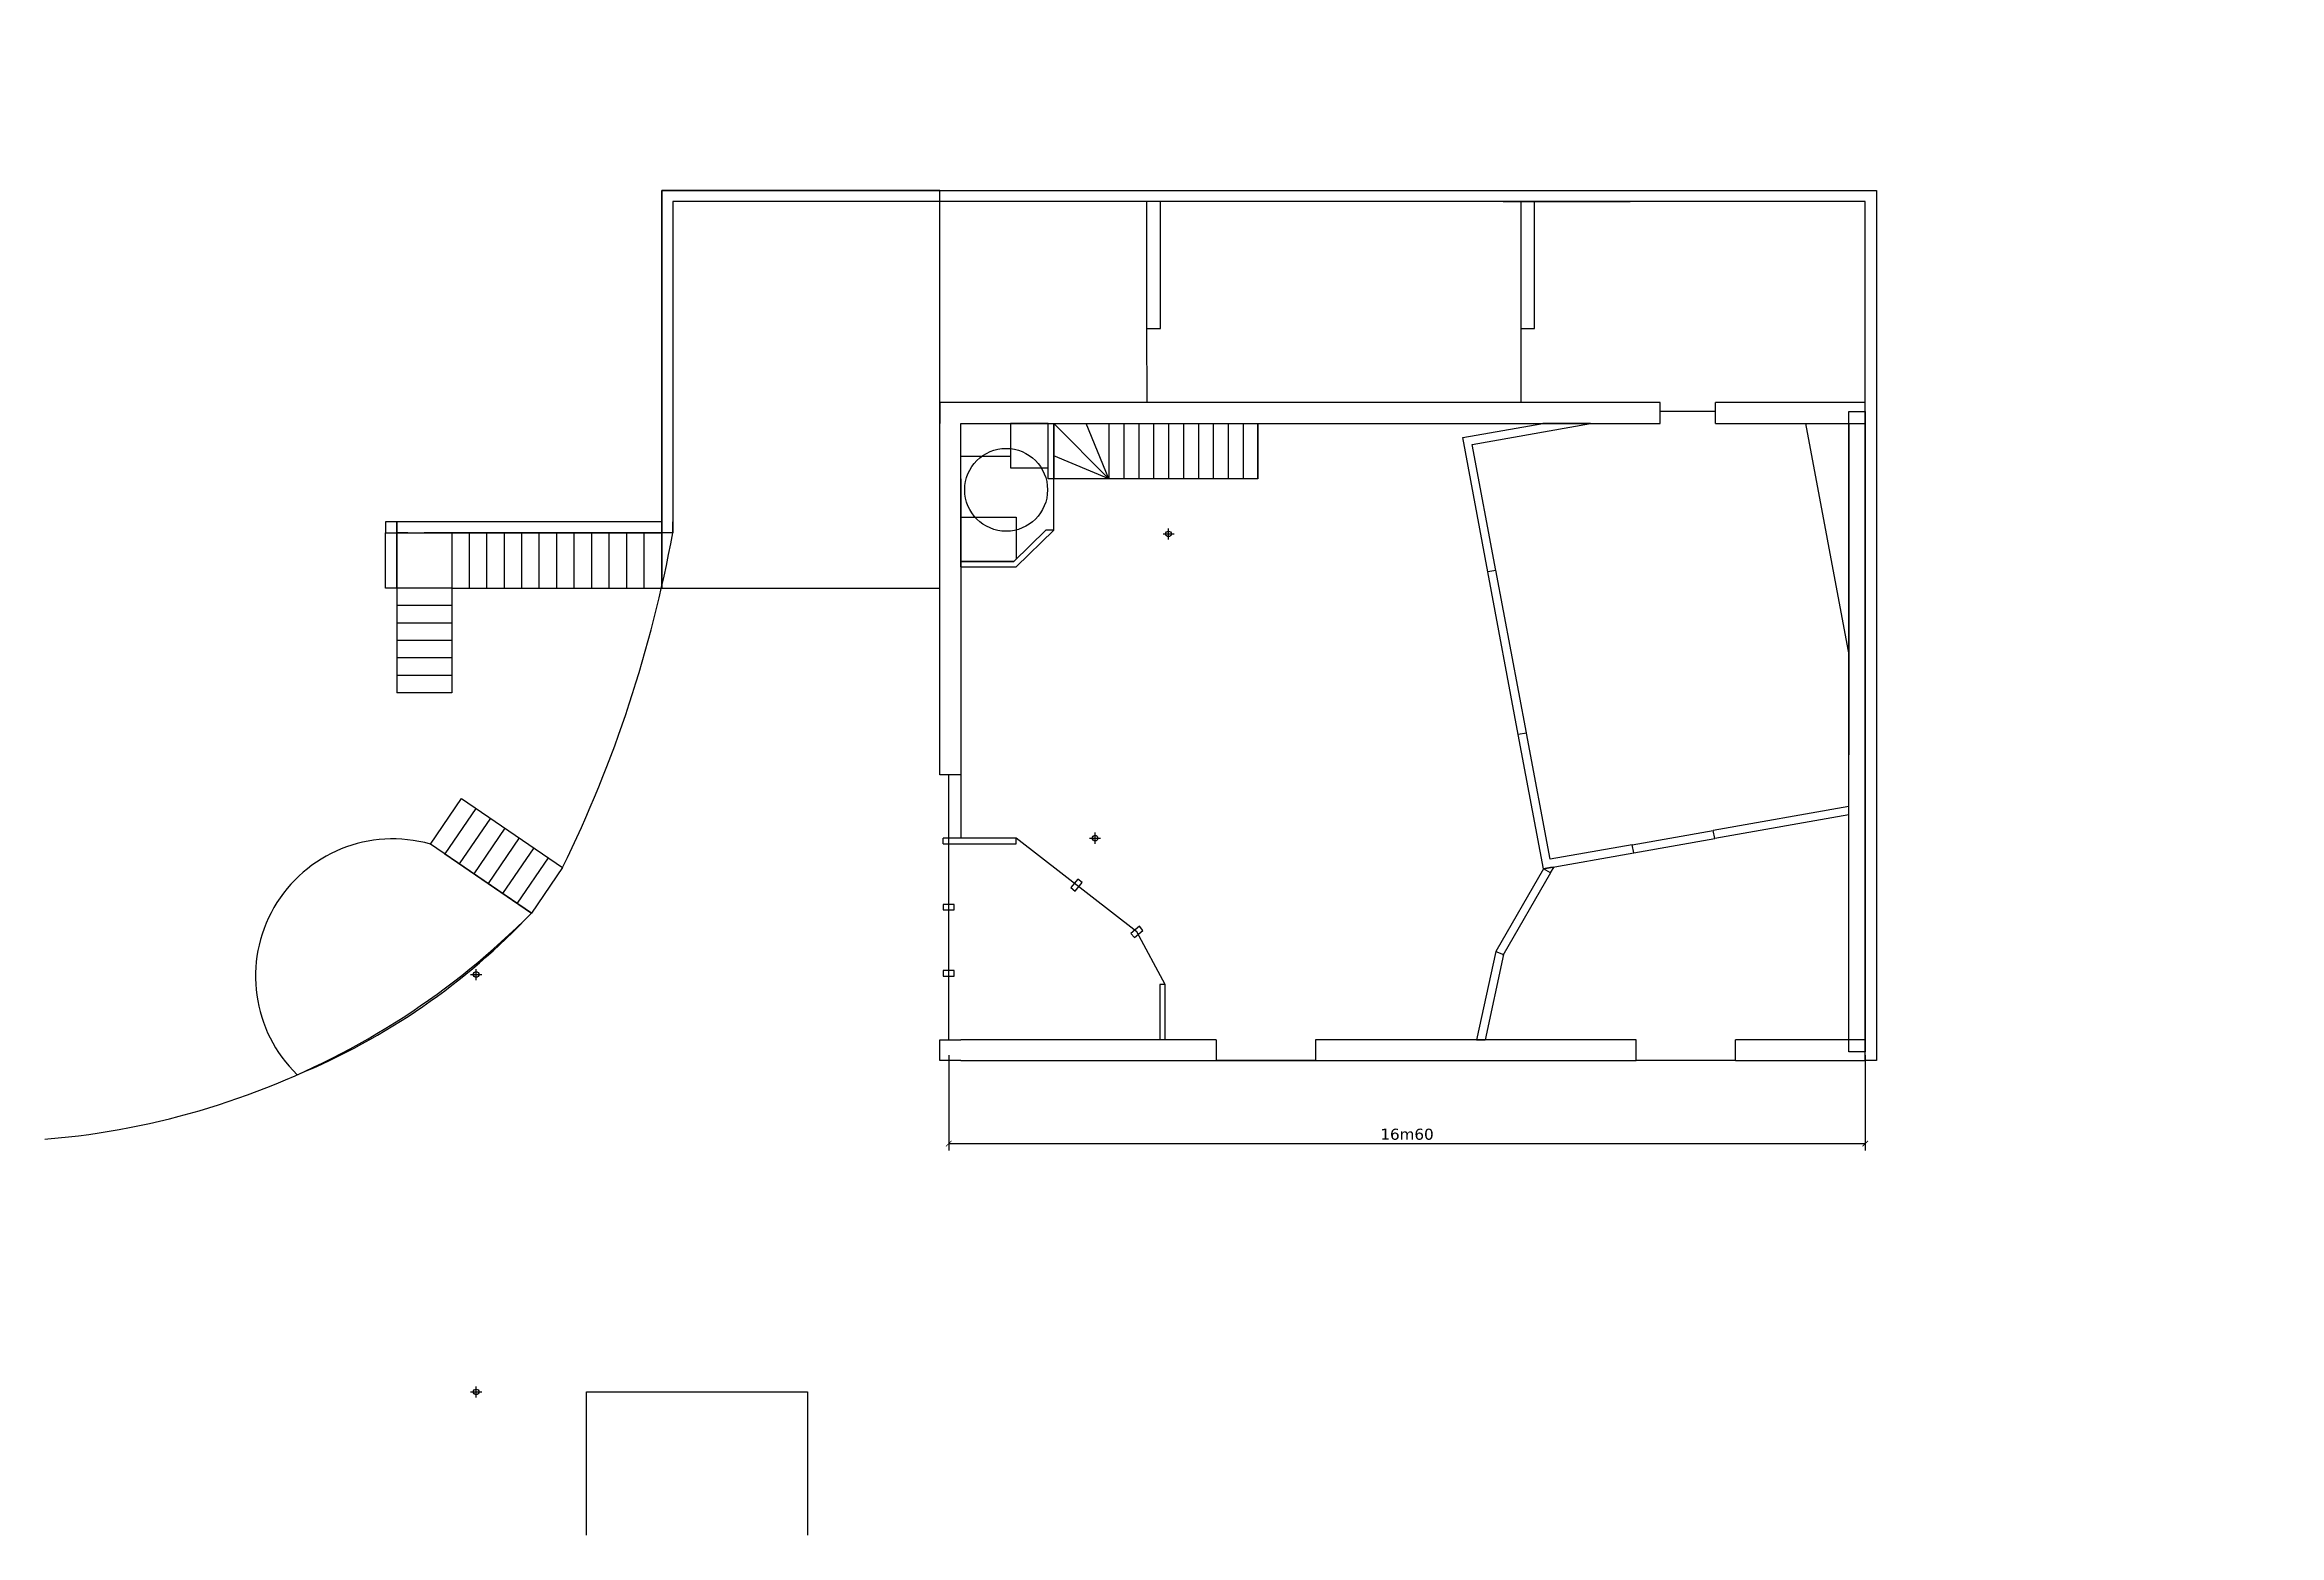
# Paper-space layout 'exterieur' of a CAD drawing. Header units: centimetres, sheet in millimetres. Extents: x -72 to 333, y 0 to 270.
# The model-space entities are those that its viewports show. They can reach past a viewport. Long polylines and large blocks are cut down to what shows.
import ezdxf

# ---------------------------------------------------------------- set-up
doc = ezdxf.new("R2010")
doc.units = ezdxf.units.CM
doc.header["$PDMODE"] = 34
doc.header["$PDSIZE"] = 100
for name, color, linetype in [('A-Wall', 30, 'Continuous'), ('AC-Calcul ratios', 4, 'Continuous'), ('Dimensions', 6, 'Continuous'), ('I-Cloison', 11, 'Continuous'), ('I-STAIRS', 44, 'Continuous'), ('Isolant pourtour radier', 36, 'Continuous'), ('Mobilier PMR', 201, 'Continuous'), ('Mur de soutenement', 1, 'Continuous'), ('Portes', 3, 'Continuous'), ('VIEWPORT', 7, 'Continuous')]:
    doc.layers.add(name, color=color, linetype=linetype)
doc.layers.get('VIEWPORT').off()
doc.styles.add('Seb', font='Verdana.ttf')
doc.dimstyles.new('d', dxfattribs={"dimtxt": 1, "dimasz": 1, "dimexe": 1.25, "dimexo": 0.625, "dimtad": 1, "dimdec": 1, "dimlfac": 0.1, "dimtxsty": 'Seb', "dimblk": 'ARCHTICK', "dimblk1": 'ARCHTICK', "dimblk2": 'ARCHTICK', "dimcen": 2.5, "dimclrd": 256, "dimclre": 256, "dimadec": 0, "dimazin": 0, "dimtfac": 1, "dimtdec": 1, "dimtmove": 0, "dimatfit": 3, "dimldrblk": 'ARCHTICK', "dimfxl": 1, "dimlwd": -1, "dimlwe": -1, "dimarcsym": 0})

# ---------------------------------------------------------------- blocks, each defined once
blk = doc.blocks.new('_ArchTick')
at = {"color": 0, "linetype": 'ByBlock', "const_width": 0.15}
blk.add_lwpolyline([(-0.5, -0.5), (0.5, 0.5)], dxfattribs=at)
blk = doc.blocks.new('*D352')
at = {"layer": 'Defpoints', "color": 0, "transparency": 16777216}
for p in [(261001, 201334), (277601, 201334), (277601, 199672)]:
    blk.add_point(p, dxfattribs=at)
at = {"layer": 'Dimensions', "transparency": 16777216}
for p, q in [((261001, 201272), (261001, 199547)), ((277601, 201272), (277601, 199547)), ((261001, 199672), (277601, 199672))]:
    blk.add_line(p, q, dxfattribs=at)
at = {"layer": 'Dimensions', "transparency": 16777216, "xscale": 100, "yscale": 100, "zscale": 100, "rotation": 180}
blk.add_blockref('_ArchTick', (261001, 199672), dxfattribs=at)
at = {"layer": 'Dimensions', "transparency": 16777216, "xscale": 100, "yscale": 100, "zscale": 100}
blk.add_blockref('_ArchTick', (277601, 199672), dxfattribs=at)
at = {"layer": 'Dimensions', "color": 0, "transparency": 16777216, "insert": (269301, 199840), "char_height": 200, "attachment_point": 5, "style": 'Seb'}
blk.add_mtext('16m60', dxfattribs=at)

msp = doc.modelspace()

# ---------------------------------------------------------------- linework, layer by layer
at = {"layer": 'A-Wall'}
for p, q in [((273885.63, 212714.1), (273885.63, 213094.1)), ((274885.62, 212714.1), (274885.62, 213094.1)), ((261221.36, 206353.04), (260841.36, 206353.04)), ((260841.36, 201554.1), (261221.36, 201554.1)), ((265841.36, 201554.1), (265841.36, 201176.29)), ((267641.36, 201554.1), (267641.36, 201174.1)), ((273451.36, 201174.1), (273451.36, 201554.1)), ((275251.36, 201174.1), (275251.36, 201554.1))]:
    msp.add_line(p, q, dxfattribs=at)
for points in [[(273885.63, 213094.1), (260841.36, 213094.1), (260841.36, 212714.1)], [(274885.62, 212714.1), (277301.36, 212714.1), (277601.36, 212714.1), (277601.36, 213094.1), (276471.36, 213094.1), (274885.62, 213094.1)], [(260841.36, 206354.1), (260841.36, 212714.1)], [(261221.36, 212714.1), (273885.63, 212714.1)], [(261221.36, 211714.1), (261221.36, 206354.7)], [(261221.36, 201174.1), (260841.36, 201174.1), (260841.36, 201554.1)], [(265841.36, 201554.1), (261221.36, 201554.1)], [(261221.36, 201174.1), (273451.36, 201174.1)], [(273451.36, 201554.1), (267641.36, 201554.1)], [(275251.36, 201174.1), (277601.36, 201174.1), (277601.36, 201554.1), (275251.36, 201554.1)]]:
    msp.add_lwpolyline(points, dxfattribs=at)
at = {"layer": 'AC-Calcul ratios'}
for p, q in [((261221.36, 210614.1), (261221.36, 212714.1)), ((261221.36, 212714.1), (263021.36, 212714.1)), ((270309.47, 212458.41), (271759.55, 212714.1)), ((270480.54, 212336.26), (272623.37, 212714.1)), ((272623.37, 212714.1), (271759.55, 212714.1)), ((270764.47, 210028.64), (270309.47, 212458.41)), ((270910.82, 210054.45), (270482.15, 212336.55)), ((262180.54, 210217.92), (262758.46, 210784.1)), ((262221.36, 210117.92), (262901.36, 210784.1)), ((262901.36, 210784.1), (262758.46, 210784.1)), ((261221.36, 210217.92), (262180.54, 210217.92)), ((261221.36, 210117.92), (261221.36, 210217.92)), ((261221.36, 210117.92), (262221.36, 210117.92)), ((270910.82, 210054.45), (270764.47, 210028.64)), ((271464.2, 207108.46), (271316.19, 207082.36)), ((271771.95, 204648.54), (271316.19, 207082.36)), ((271893.33, 204823.92), (271464.2, 207108.46)), ((277301.36, 205777.5), (274846.91, 205344.71)), ((277301.36, 205625.19), (274873.08, 205196.28)), ((277301.36, 205625.19), (277301.36, 205777.5)), ((274873.24, 205195.38), (274846.91, 205344.71)), ((251873.42, 204917.33), (253442.6, 203846.05)), ((271771.95, 204648.54), (273406.73, 204936.79)), ((273380.4, 205086.13), (271893.33, 204823.92)), ((273406.73, 204936.79), (273380.4, 205086.13)), ((271929.51, 204676.37), (271771.95, 204648.54)), ((271901.85, 204573.54), (271771.95, 204648.54)), ((271901.85, 204573.54), (271964.78, 204682.54)), ((270909.12, 203154.08), (270562.08, 201554.1)), ((271050.75, 203099.38), (270715.57, 201554.1)), ((270909.12, 203154.08), (271050.75, 203099.38)), ((270562.08, 201554.1), (270715.57, 201554.1))]:
    msp.add_line(p, q, dxfattribs=at)
msp.add_lwpolyline([(262801.36, 212714.1), (262901.36, 212714.1), (262901.36, 211714.1), (262801.36, 211714.1)], close=True, dxfattribs=at)
msp.add_lwpolyline([(276515.85, 212714.1), (277301.36, 208527.38)], dxfattribs=at)
for centre, radius, start, end in [((250932.39, 202702.81), 2487.68, 74.148468, 225.851532), ((244500.45, 212264.89), 12281.65, 292.496124, 316.726527)]:
    msp.add_arc(centre, radius, start, end, dxfattribs=at)
at = {"layer": 'I-Cloison'}
for p, q in [((264585.14, 214434.1), (264586.36, 213094.1)), ((271360.95, 214434.1), (271360.95, 213094.1)), ((277301.36, 212714.1), (277301.36, 206714.1)), ((260901.36, 205104.1), (260901.36, 205204.1))]:
    msp.add_line(p, q, dxfattribs=at)
for points in [[(260901.36, 205104.1), (262221.36, 205104.1), (262221.36, 205204.1), (260901.36, 205204.1)], [(264921.36, 201556.27), (264921.36, 202556.27), (264821.36, 202556.27), (264821.36, 201556.27)]]:
    msp.add_lwpolyline(points, dxfattribs=at)
for points in [[(263341.11, 204463.9), (263212.55, 204310.69), (263289.16, 204246.41), (263417.71, 204399.62)], [(260901.36, 203904.1), (261101.36, 203904.1), (261101.36, 204004.1), (260901.36, 204004.1)], [(264453.37, 203608.78), (264300.16, 203480.22), (264364.44, 203403.62), (264517.65, 203532.18)], [(260901.36, 202704.1), (261101.36, 202704.1), (261101.36, 202804.1), (260901.36, 202804.1)]]:
    msp.add_lwpolyline(points, close=True, dxfattribs=at)
at = {"layer": 'I-STAIRS'}
for p, q in [((263901.36, 211714.1), (262901.36, 212714.1)), ((263901.36, 211714.1), (263487.14, 212714.1)), ((263901.36, 212714.1), (263901.36, 211714.1)), ((264171.36, 212714.1), (264171.36, 211714.1)), ((264441.36, 212714.1), (264441.36, 211714.1)), ((264711.36, 212714.1), (264711.36, 211714.1)), ((264981.36, 212714.1), (264981.36, 211714.1)), ((265251.36, 212714.1), (265251.36, 211714.1)), ((265521.36, 212714.1), (265521.36, 211714.1)), ((265791.36, 212714.1), (265791.36, 211714.1)), ((266061.36, 212714.1), (266061.36, 211714.1)), ((266331.36, 212714.1), (266331.36, 211714.1)), ((266601.36, 211714.1), (266601.36, 212714.1)), ((263901.36, 211714.1), (262901.36, 212128.32)), ((255801.36, 210734.1), (251501.36, 210734.1)), ((252318.02, 209734.1), (252318.02, 210734.1)), ((252634.69, 209734.1), (252634.69, 210734.1)), ((252951.36, 209734.1), (252951.36, 210734.1)), ((253268.02, 209734.1), (253268.02, 210734.1)), ((253584.69, 209734.1), (253584.69, 210734.1)), ((253901.36, 209734.1), (253901.36, 210734.1)), ((254218.02, 209734.1), (254218.02, 210734.1)), ((254534.69, 209734.1), (254534.69, 210734.1)), ((254851.36, 209734.1), (254851.36, 210734.1)), ((255168.02, 209734.1), (255168.02, 210734.1)), ((255484.69, 209734.1), (255484.69, 210734.1)), ((255801.36, 209734.1), (255801.36, 210734.1)), ((251001.36, 209734.1), (251001.36, 207834.1)), ((252001.36, 209734.1), (255801.36, 209734.1)), ((252001.36, 209734.1), (252001.36, 207834.1)), ((252001.36, 209417.44), (251001.36, 209417.44)), ((252001.36, 209100.77), (251001.36, 209100.77)), ((252001.36, 208784.1), (251001.36, 208784.1)), ((252001.36, 208467.44), (251001.36, 208467.44)), ((252001.36, 208150.77), (251001.36, 208150.77)), ((252001.36, 207834.1), (251001.36, 207834.1)), ((252437.25, 205743.22), (251873.42, 204917.33)), ((252698.78, 205564.67), (252134.95, 204738.79)), ((252960.32, 205386.12), (252396.48, 204560.24)), ((253221.85, 205207.58), (252658.01, 204381.69)), ((253483.38, 205029.03), (252919.54, 204203.14)), ((253744.91, 204850.48), (253181.07, 204024.59))]:
    msp.add_line(p, q, dxfattribs=at)
msp.add_lwpolyline([(255801.36, 209734.1), (260841.36, 209734.1), (260841.36, 216934.1), (255801.36, 216934.1), (255801.36, 209734.1)], dxfattribs=at)
for points in [[(262901.36, 212714.1), (266601.36, 212714.1), (266601.36, 211714.1), (262901.36, 211714.1)], [(251001.36, 210734.1), (252001.36, 210734.1), (252001.36, 209734.1), (251001.36, 209734.1)], [(251611.88, 205095.88), (252175.72, 205921.77), (254006.44, 204671.93), (253442.6, 203846.05)]]:
    msp.add_lwpolyline(points, close=True, dxfattribs=at)
for centre, radius, start, end in [((233126.2, 214902.46), 23251.84, 333.896899, 349.672767), ((243501.32, 213712.6), 14006.35, 266.385683, 315.216158)]:
    msp.add_arc(centre, radius, start, end, dxfattribs=at)
at = {"layer": 'Isolant pourtour radier'}
msp.add_lwpolyline([(277601.36, 201334.1), (277301.36, 201334.1), (277301.36, 212934.1), (277601.36, 212934.1)], close=True, dxfattribs=at)
msp.add_lwpolyline([(277301.36, 201554.1), (277301.36, 212714.1)], dxfattribs=at)
at = {"layer": 'Mobilier PMR'}
for points in [[(261221.36, 212714.1), (262121.36, 212714.1), (262121.36, 212114.1), (261221.36, 212114.1)], [(262801.36, 212714.1), (262121.36, 212714.1), (262121.36, 211914.1), (262801.36, 211914.1)]]:
    msp.add_lwpolyline(points, close=True, dxfattribs=at)
msp.add_lwpolyline([(262180.54, 210217.92), (261221.36, 210217.92), (261221.36, 211017.92), (262221.36, 211017.92), (262221.36, 210257.92)], dxfattribs=at)
msp.add_circle((262039.66, 211513.55), 750, dxfattribs=at)
at = {"layer": 'Mur de soutenement'}
for p, q in [((255801.36, 210934.1), (251001.36, 210934.1)), ((251001.36, 210934.1), (251001.36, 210734.1)), ((255801.36, 210734.1), (255801.36, 210934.1)), ((255801.36, 210734.1), (255801.36, 210934.1)), ((256001.36, 210734.1), (256001.36, 210934.1)), ((256001.36, 210734.1), (256001.36, 210934.1)), ((251001.36, 210734.1), (255801.36, 210734.1)), ((251201.36, 210734.1), (251001.36, 210734.1))]:
    msp.add_line(p, q, dxfattribs=at)
for points in [[(255801.36, 216734.1), (255801.36, 216934.1), (277801.36, 216934.1), (277801.36, 216734.1)], [(256001.36, 216734.1), (256001.36, 210734.1), (255801.36, 210734.1), (255801.36, 216934.1), (256001.36, 216934.1)], [(277601.36, 216734.1), (256001.36, 216734.1)], [(264585.14, 216734.1), (264585.14, 214434.1), (264835.14, 214434.1), (264835.14, 216734.1), (264585.14, 216734.1)], [(271040.95, 216734.1), (273340.95, 216734.1)], [(271360.95, 216734.1), (271360.95, 214434.1), (271610.95, 214434.1), (271610.95, 216734.1), (271360.95, 216734.1)], [(277601.36, 216934.1), (277801.36, 216934.1), (277801.36, 201174.1), (277601.36, 201174.1), (277601.36, 216734.1)]]:
    msp.add_lwpolyline(points, dxfattribs=at)
for points in [[(250801.36, 210734.1), (251001.36, 210734.1), (251001.36, 210934.1), (250801.36, 210934.1)], [(250801.36, 210734.1), (251001.36, 210734.1), (251001.36, 209734.1), (250801.36, 209734.1)], [(254441.36, 195174.1), (258441.36, 195174.1), (258441.36, 190174.1), (254441.36, 190174.1)]]:
    msp.add_lwpolyline(points, close=True, dxfattribs=at)
for p in [(252441.36, 202734.1), (252441.36, 195174.1)]:
    msp.add_point(p, dxfattribs=at)
at = {"layer": 'Portes'}
for p, q in [((274885.62, 212934.1), (273885.63, 212934.1)), ((262901.36, 210784.1), (262901.36, 211714.1)), ((271316.19, 207082.36), (270764.47, 210028.64)), ((271463.63, 207109.97), (270911.91, 210056.25)), ((261001.36, 201554.1), (261001.36, 206354.1)), ((261221.36, 206353.04), (261221.36, 205204.1)), ((264408.91, 203506.2), (262221.36, 205204.1)), ((273380.68, 205084.51), (274847.19, 205343.1)), ((273406.73, 204936.79), (274873.24, 205195.38)), ((271771.95, 204648.54), (270909.12, 203154.08)), ((271901.85, 204573.54), (271039.03, 203079.08)), ((264921.36, 202556.27), (264408.91, 203506.2)), ((267641.36, 201176.29), (265841.36, 201176.29)), ((275251.36, 201174.1), (273451.36, 201174.1))]:
    msp.add_line(p, q, dxfattribs=at)
for p in [(264981.36, 210714.1), (263651.36, 205204.1)]:
    msp.add_point(p, dxfattribs=at)

# ---------------------------------------------------------------- dimensions: what is measured, and where the dimension line sits
at = {"layer": 'Dimensions'}
dim = msp.add_linear_dim(base=(277601.36, 199672.43), p1=(261001.36, 201334.1), p2=(277601.36, 201334.1), text='16m60', dimstyle='d', override={"dimtxt": 2}, dxfattribs=at)
dim.commit()
dim.dimension.update_dxf_attribs({"geometry": '*D352', "text_midpoint": (269301.36, 199839.69)})

psp = doc.layouts.new('exterieur')

# ---------------------------------------------------------------- viewports
at = {"layer": 'VIEWPORT', "color": 7, "view_target_point": (1257.38, 1825)}
psp.add_viewport(center=(130.68, 134.93), size=(404.73, 269.9886), view_center_point=(263605.35, 204251.09), view_height=26998.8567, dxfattribs=at).dxf.unprotected_set("ltscale", 0)

doc.saveas('drawing.dxf')
